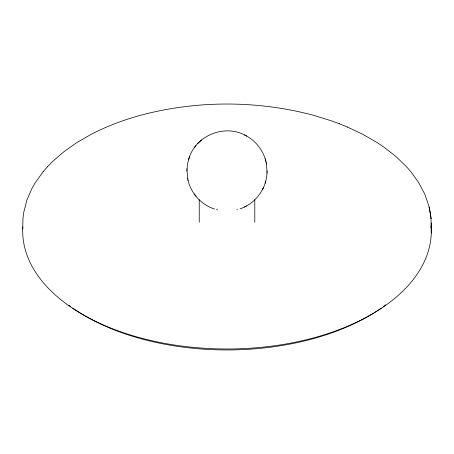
<?xml version="1.0" encoding="UTF-8"?>
<svg xmlns="http://www.w3.org/2000/svg" width="454" height="454" viewBox="0 0 454 454"><rect width="100%" height="100%" fill="white"/><g stroke="black" fill="none" stroke-linecap="round" stroke-linejoin="round"><path stroke-width="0.68" d="M431.277 233.095L431.033 218.266M187.729 178.848L186.952 170.278M186.986 169.308L187.621 163.61L189.091 158.077M240.126 208.823C255.386 203.744 266.566 188.694 267.02 172.622M267.054 171.652L266.277 163.082M186.934 170.914L187.003 168.678M267.003 173.258L267.071 171.016M265.136 183.251L265.755 181.118M189.193 157.793C196.173 135.252 224.912 123.942 245.427 135.405M188.677 159.286L189.602 156.602M262.321 189.886L262.877 188.756M262.997 188.512L263.564 187.36M194.272 147.851L195.055 146.829M195.175 146.665L195.929 145.672M43.226 171.635L35.185 182.814L31.831 188.705L26.877 200.129L23.71 212.495L22.955 218.505L22.728 228.981M47.574 166.646L52.778 161.329L64.15 151.517L76.771 142.635L91.123 134.356C106.843 126.184 123.522 119.97 140.587 115.265L140.689 115.242C196.905 100.294 257.1 100.294 313.322 115.242L330.909 120.668L339.416 123.777M43.085 171.799L47.715 166.487M198.699 142.635L201.604 139.98M197.7 143.64L198.653 142.692M244.49 207.013L245.415 206.53M245.62 206.422L246.601 205.912M236.869 209.793L237.51 209.617M216.513 209.617L217.704 209.935M214.583 209.061C200.85 204.709 190.095 192.411 187.598 178.223M347.401 127.029L363.03 134.429L377.081 142.545L383.732 146.988L395.746 156.335L406.296 166.487L410.921 171.799L418.701 182.627L424.848 194.272L428.985 206.281L431.056 218.505L430.261 212.256M339.291 123.732L347.537 127.08M245.631 135.513C256.402 141.058 264.262 151.795 266.407 163.707M244.502 134.923L246.613 136.03M195.118 195.186L195.912 196.236M194.216 193.994L195.033 195.078M265.783 160.915L265.17 158.781M429.087 206.984L430.318 212.733M265.942 161.528L266.072 162.146M187.933 179.784L188.064 180.403M254.785 199.743L254.785 222.278M199.221 199.771L199.221 222.307M385.73 304.844A200.293 115.639 0 0 1 383.522 306.467M381.264 308.067A200.293 115.639 0 0 1 72.742 308.067M70.484 306.467A200.293 115.639 0 0 1 68.826 305.253M431.135 226.234A204.306 117.955 0 0 1 227.602 348.99A204.306 117.955 0 0 1 22.825 226.921M431.294 223.084L431.232 227.789L431.294 223.084"/></g></svg>
